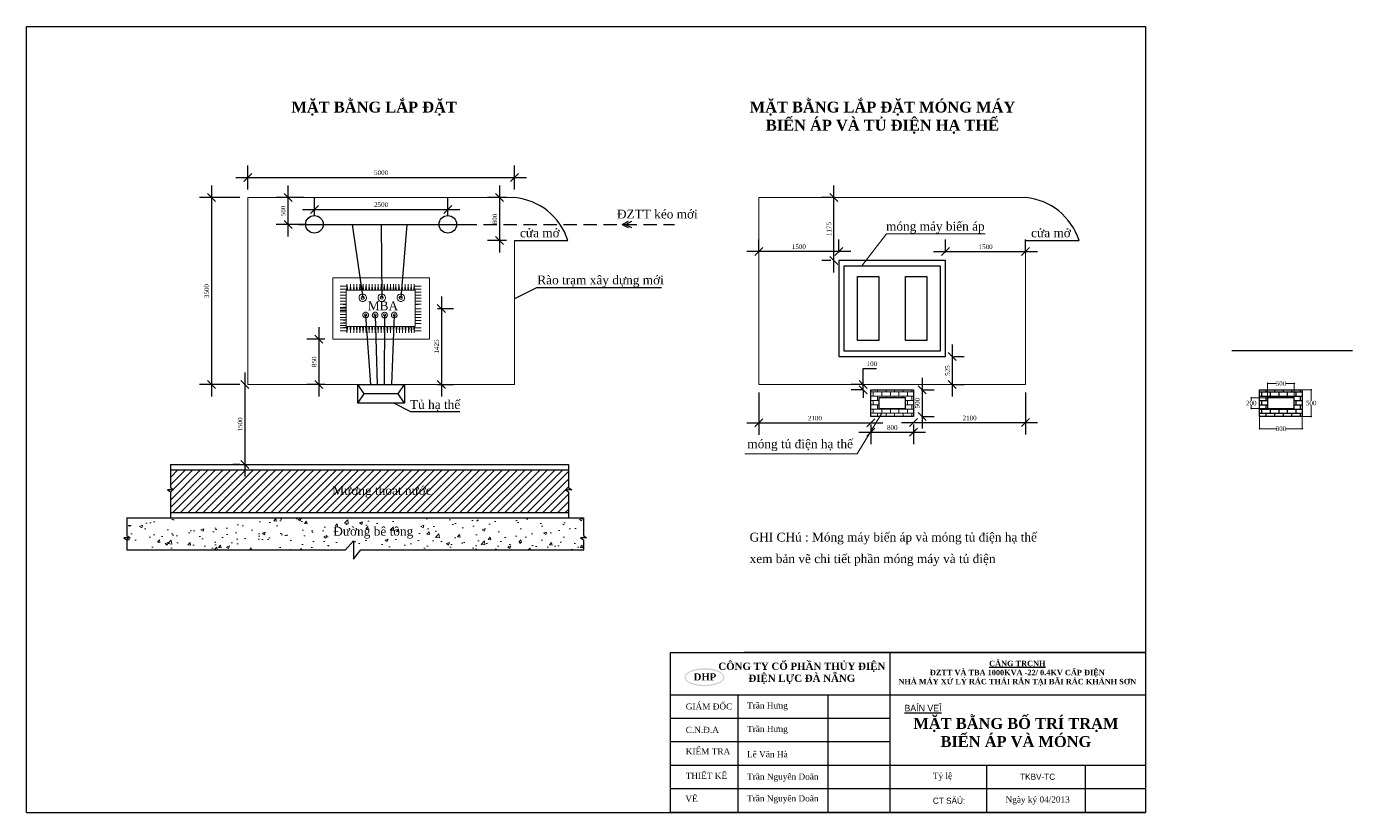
# Model space of a CAD drawing. Header units: inches. Extents: x -246336 to 136055, y -106871 to 69513.
# Drawn here: x -246336 to -221486, y 3882 to 18606 of the extents above; entities that cross this region are included whole.
import ezdxf

# ---------------------------------------------------------------- set-up
doc = ezdxf.new("R2010")
doc.units = ezdxf.units.IN
doc.header["$MEASUREMENT"] = 0
doc.linetypes.add('DASHED2', pattern=[0.375, 0.25, -0.125])
for name, color, linetype in [('03', 3, 'Continuous'), ('6 - Equipment', 1, 'Continuous'), ('KTEN', 7, 'Continuous'), ('T_VAT', 7, 'Continuous'), ('WALK WAY', 47, 'Continuous'), ('XA-TT1', 7, 'Continuous')]:
    doc.layers.add(name, color=color, linetype=linetype)
doc.layers.add('K.THUOC', color=8, linetype='Continuous', lineweight=5)
doc.styles.add('ANH', font='Vhavan.ttf', dxfattribs={"height": 2})
doc.styles.add('khung ten', font='Varr.ttf')
doc.styles.add('Kten', font='Vtimen.ttf')
doc.styles.get("Standard").update_dxf_attribs({"font": 'VNTIME_0.TTF', "height": 86})
doc.styles.add('VIET25', font='VNTIME_0.TTF', dxfattribs={"height": 2.5})
doc.linetypes.add('FENCELINE2', pattern='A,6.35,-2.54,[132,ltypeshp.shx,S=2.54,R=0,X=-2.54,Y=0],-2.54,25.4', length=36.83)
doc.dimstyles.get("Standard").update_dxf_attribs({"dimtxt": 0.18, "dimasz": 15, "dimexe": 10, "dimexo": 10, "dimgap": 0.09, "dimtad": 0, "dimtih": 1, "dimtoh": 1, "dimdec": 0, "dimzin": 0, "dimdsep": 32, "dimtxsty": 'Standard', "dimblk": 'OBLIQUE', "dimcen": 15, "dimdle": 10, "dimclrd": 3, "dimclre": 3, "dimclrt": 3, "dimadec": 0, "dimazin": 0, "dimtfac": 1, "dimtdec": 0, "dimtofl": 0, "dimtmove": 0, "dimatfit": 3, "dimldrblk": 'OPEN30', "dimfxl": 1, "dimtolj": 1, "dimtzin": 0, "dimlwd": 0, "dimlwe": 0, "dimarcsym": 0})
doc.dimstyles.new('TAM', dxfattribs={"dimscale": 75, "dimtxt": 2, "dimasz": 2, "dimexe": 3, "dimexo": 2, "dimgap": 1, "dimtad": 0, "dimtoh": 1, "dimdec": 0, "dimdsep": 46, "dimtxsty": 'Standard', "dimblk1": 'OBLIQUE', "dimblk2": 'OBLIQUE', "dimsah": 1, "dimcen": -1, "dimdle": 3, "dimclrd": 251, "dimclre": 251, "dimadec": 0, "dimazin": 0, "dimtfac": 1, "dimtdec": 0, "dimtmove": 0, "dimatfit": 3, "dimldrblk": 'OBLIQUE', "dimfxl": 1, "dimtvp": 1, "dimtolj": 1, "dimtzin": 0, "dimarcsym": 0})

# ---------------------------------------------------------------- blocks, each defined once
blk = doc.blocks.new('maybienap')
at = {"layer": '6 - Equipment', "color": 7, "lineweight": 0}
for p, q in [((1939877, 3794076), (1939884, 3794205)), ((1939884, 3794205), (1939891, 3794077)), ((1939934, 3794080), (1939941, 3794205)), ((1939941, 3794205), (1939948, 3794080)), ((1939991, 3794091), (1939998, 3794205)), ((1939998, 3794205), (1940005, 3794091)), ((1940048, 3794091), (1940055, 3794205)), ((1940055, 3794205), (1940062, 3794091)), ((1940105, 3794091), (1940112, 3794205)), ((1940112, 3794205), (1940119, 3794091)), ((1940162, 3794091), (1940169, 3794205)), ((1940169, 3794205), (1940176, 3794091)), ((1940219, 3794091), (1940226, 3794205)), ((1940226, 3794205), (1940234, 3794091)), ((1940305, 3794091), (1940312, 3794205)), ((1940312, 3794205), (1940319, 3794091)), ((1940362, 3794091), (1940369, 3794205)), ((1940369, 3794205), (1940376, 3794091)), ((1940408, 3794091), (1940415, 3794205)), ((1940415, 3794205), (1940422, 3794091)), ((1940465, 3794091), (1940472, 3794205)), ((1940472, 3794205), (1940480, 3794091)), ((1940522, 3794091), (1940530, 3794205)), ((1940530, 3794205), (1940537, 3794091)), ((1940579, 3794091), (1940587, 3794205)), ((1940587, 3794205), (1940594, 3794091)), ((1940658, 3794078), (1940665, 3794205)), ((1940665, 3794205), (1940672, 3794077)), ((1940714, 3794074), (1940722, 3794205)), ((1940722, 3794205), (1940729, 3794073)), ((1939848, 3794074), (1939962, 3794081)), ((1939962, 3794067), (1939848, 3794074)), ((1939962, 3794024), (1939848, 3794017)), ((1939848, 3794017), (1939962, 3794010)), ((1939962, 3793967), (1939848, 3793960)), ((1939848, 3793960), (1939962, 3793953)), ((1939962, 3793910), (1939848, 3793903)), ((1939848, 3793903), (1939962, 3793896)), ((1939962, 3794091), (1940643, 3794091)), ((1939962, 3792799), (1939962, 3794091)), ((1939962, 3794091), (1940643, 3794091)), ((1939962, 3794091), (1939962, 3792799)), ((1940643, 3792799), (1940643, 3794091)), ((1940643, 3794091), (1940643, 3792799)), ((1940757, 3794072), (1940643, 3794079)), ((1940643, 3794065), (1940757, 3794072)), ((1940643, 3794029), (1940757, 3794021)), ((1940757, 3794021), (1940643, 3794014)), ((1940643, 3793978), (1940757, 3793971)), ((1940757, 3793971), (1940643, 3793964)), ((1940643, 3793921), (1940757, 3793914)), ((1940757, 3793914), (1940643, 3793907)), ((1939962, 3793853), (1939848, 3793846)), ((1939848, 3793846), (1939962, 3793839)), ((1939962, 3793796), (1939848, 3793789)), ((1939848, 3793789), (1939962, 3793782)), ((1939962, 3793739), (1939848, 3793732)), ((1939848, 3793732), (1939962, 3793725)), ((1939962, 3793693), (1939848, 3793686)), ((1939848, 3793686), (1939962, 3793678)), ((1940643, 3793864), (1940757, 3793857)), ((1940757, 3793857), (1940643, 3793850)), ((1940643, 3793807), (1940757, 3793800)), ((1940757, 3793800), (1940643, 3793793)), ((1940643, 3793750), (1940757, 3793743)), ((1940757, 3793743), (1940643, 3793735)), ((1940643, 3793693), (1940757, 3793686)), ((1940757, 3793686), (1940643, 3793678)), ((1939962, 3793636), (1939848, 3793628)), ((1939848, 3793628), (1939962, 3793621)), ((1939962, 3793578), (1939848, 3793571)), ((1939848, 3793571), (1939962, 3793564)), ((1939962, 3793521), (1939848, 3793514)), ((1939848, 3793514), (1939962, 3793507)), ((1939962, 3793464), (1939848, 3793457)), ((1939848, 3793457), (1939962, 3793450)), ((1939962, 3793407), (1939848, 3793400)), ((1939848, 3793400), (1939962, 3793393)), ((1940643, 3793636), (1940757, 3793628)), ((1940757, 3793628), (1940643, 3793621)), ((1940643, 3793578), (1940757, 3793571)), ((1940757, 3793571), (1940643, 3793564)), ((1940643, 3793521), (1940757, 3793514)), ((1940757, 3793514), (1940643, 3793507)), ((1940643, 3793464), (1940757, 3793457)), ((1940757, 3793457), (1940643, 3793450)), ((1940643, 3793407), (1940757, 3793400)), ((1940757, 3793400), (1940643, 3793393)), ((1939962, 3793350), (1939848, 3793343)), ((1939848, 3793343), (1939962, 3793336)), ((1939962, 3793293), (1939848, 3793286)), ((1939848, 3793286), (1939962, 3793279)), ((1939962, 3793236), (1939848, 3793229)), ((1939848, 3793229), (1939962, 3793222)), ((1939962, 3793179), (1939848, 3793172)), ((1939848, 3793172), (1939962, 3793164)), ((1940643, 3793350), (1940757, 3793343)), ((1940757, 3793343), (1940643, 3793336)), ((1940643, 3793293), (1940757, 3793286)), ((1940757, 3793286), (1940643, 3793279)), ((1940643, 3793236), (1940757, 3793229)), ((1940757, 3793229), (1940643, 3793222)), ((1940643, 3793179), (1940757, 3793172)), ((1940757, 3793172), (1940643, 3793164)), ((1939962, 3793122), (1939848, 3793115)), ((1939848, 3793115), (1939962, 3793107)), ((1939962, 3793065), (1939848, 3793057)), ((1939848, 3793057), (1939962, 3793050)), ((1939962, 3793007), (1939848, 3793000)), ((1939848, 3793000), (1939962, 3792993)), ((1939962, 3792950), (1939848, 3792943)), ((1939848, 3792943), (1939962, 3792936)), ((1940643, 3793122), (1940757, 3793115)), ((1940757, 3793115), (1940643, 3793107)), ((1940643, 3793065), (1940757, 3793057)), ((1940757, 3793057), (1940643, 3793050)), ((1940643, 3793007), (1940757, 3793000)), ((1940757, 3793000), (1940643, 3792993)), ((1940643, 3792950), (1940757, 3792943)), ((1940757, 3792943), (1940643, 3792936)), ((1939962, 3792885), (1939848, 3792878)), ((1939848, 3792878), (1939962, 3792871)), ((1939962, 3792828), (1939848, 3792814)), ((1939848, 3792814), (1939962, 3792814)), ((1939877, 3792814), (1939884, 3792685)), ((1939884, 3792685), (1939891, 3792814)), ((1939934, 3792814), (1939941, 3792685)), ((1939941, 3792685), (1939948, 3792814)), ((1939962, 3792799), (1940643, 3792799)), ((1939991, 3792799), (1939998, 3792685)), ((1939998, 3792685), (1940005, 3792799)), ((1940048, 3792799), (1940055, 3792685)), ((1940055, 3792685), (1940062, 3792799)), ((1940105, 3792799), (1940112, 3792685)), ((1940112, 3792685), (1940119, 3792799)), ((1940162, 3792799), (1940169, 3792685)), ((1940169, 3792685), (1940176, 3792799)), ((1940219, 3792799), (1940226, 3792685)), ((1940226, 3792685), (1940234, 3792799)), ((1940276, 3792799), (1940284, 3792685)), ((1940284, 3792685), (1940291, 3792799)), ((1940305, 3792799), (1940312, 3792685)), ((1940312, 3792685), (1940319, 3792799)), ((1940334, 3792799), (1940341, 3792685)), ((1940341, 3792685), (1940348, 3792799)), ((1940362, 3792799), (1940369, 3792685)), ((1940369, 3792685), (1940376, 3792799)), ((1940408, 3792799), (1940415, 3792685)), ((1940415, 3792685), (1940422, 3792799)), ((1940465, 3792799), (1940472, 3792685)), ((1940472, 3792685), (1940480, 3792799)), ((1940511, 3792799), (1940519, 3792685)), ((1940519, 3792685), (1940526, 3792799)), ((1940568, 3792799), (1940576, 3792685)), ((1940576, 3792685), (1940583, 3792799)), ((1940615, 3792799), (1940622, 3792685)), ((1940622, 3792685), (1940629, 3792799)), ((1940643, 3792885), (1940757, 3792878)), ((1940757, 3792878), (1940643, 3792871)), ((1940643, 3792828), (1940757, 3792814)), ((1940757, 3792814), (1940643, 3792814)), ((1940657, 3792814), (1940665, 3792685)), ((1940665, 3792685), (1940672, 3792814)), ((1940715, 3792814), (1940722, 3792685)), ((1940722, 3792685), (1940729, 3792814))]:
    blk.add_line(p, q, dxfattribs=at)
at = {"layer": '6 - Equipment', "color": 7, "lineweight": 0, "extrusion": (0, 0, -1)}
for centre, major_axis, start_param, end_param in [((1940103, 3793823), (71.3, -3.8), -0.664895, 5.61829), ((1940103, 3793823), (20.2, -20.2), 3.315395, 9.59858), ((1940428, 3793699), (37.9, 37.9), 0.173802, 6.456987), ((1940428, 3793699), (15.1, 15.1), 0.173802, 6.456987)]:
    blk.add_ellipse(centre, major_axis=major_axis, ratio=1, start_param=start_param, end_param=end_param, dxfattribs=at)
at = {"layer": '6 - Equipment', "color": 7, "lineweight": 0}
for centre, major_axis, start_param, end_param in [((1940103, 3793466), (68.1, 21.2), -0.913567, 5.369618), ((1940103, 3793466), (28.4, 2.9), 3.997456404391317, 10.2806417115709), ((1940428, 3793342), (9.3, -52.7), 0.785397, 7.068582), ((1940428, 3793520), (37.9, -37.9), 4.886191230471481, 11.16937653765107), ((1940428, 3793520), (15.1, -15.1), 0.1738022500938161, 6.456987557273402), ((1940103, 3793110), (12.3, -70.3), 0.785391, 7.068576), ((1940103, 3793110), (7.3, -27.6), -0.871355, 5.41183), ((1940428, 3793164), (52.7, 9.3), -0.785397, 5.497788), ((1940428, 3793342), (15.1, 15.1), -1.396994, 4.886191), ((1940428, 3793164), (21, 4), 3.911937207371823, 10.19512251455141)]:
    blk.add_ellipse(centre, major_axis=major_axis, ratio=1, start_param=start_param, end_param=end_param, dxfattribs=at)
at = {"layer": 'K.THUOC', "color": 4, "lineweight": 5, "ltscale": 20}
for p, q in [((1939728, 3794359), (1940878, 3794359)), ((1939728, 3794359), (1939728, 3792549)), ((1940878, 3794359), (1940878, 3792549)), ((1940878, 3792549), (1939728, 3792549))]:
    blk.add_line(p, q, dxfattribs=at)
blk = doc.blocks.new('_OBLIQUE')
at = {"color": 0, "linetype": 'ByBlock'}
blk.add_line((-0.5, -0.5), (0.5, 0.5), dxfattribs=at)
blk = doc.blocks.new('*D58')
at = {"color": 251, "lineweight": -2}
for p, q in [((-242191, 15550), (-242191, 16005)), ((-237191, 15550), (-237191, 16005)), ((-242416, 15780), (-236966, 15780))]:
    blk.add_line(p, q, dxfattribs=at)
at = {"layer": 'Defpoints', "color": 0}
for p in [(-237191, 15780), (-242191, 15400), (-237191, 15400)]:
    blk.add_point(p, dxfattribs=at)
at = {"color": 251, "lineweight": -2, "xscale": 150, "yscale": 150, "zscale": 150, "rotation": 180}
blk.add_blockref('_OBLIQUE', (-242191, 15780), dxfattribs=at)
at = {"color": 251, "lineweight": -2, "xscale": 150, "yscale": 150, "zscale": 150}
blk.add_blockref('_OBLIQUE', (-237191, 15780), dxfattribs=at)
at = {"color": 0, "insert": (-239691, 15869), "char_height": 86, "attachment_point": 5}
blk.add_mtext('\\A1;5000', dxfattribs=at)
blk = doc.blocks.new('*D59')
at = {"color": 251, "lineweight": -2}
for p, q in [((-242872, 15625), (-242872, 11675)), ((-242341, 15400), (-243097, 15400)), ((-242341, 11900), (-243097, 11900))]:
    blk.add_line(p, q, dxfattribs=at)
at = {"layer": 'Defpoints', "color": 0}
for p in [(-242191, 15400), (-242872, 11900), (-242191, 11900)]:
    blk.add_point(p, dxfattribs=at)
at = {"color": 251, "lineweight": -2, "xscale": 150, "yscale": 150, "zscale": 150}
for p, rotation in [((-242872, 15400), 90), ((-242872, 11900), 270)]:
    blk.add_blockref('_OBLIQUE', p, dxfattribs=dict(at, rotation=rotation))
at = {"color": 0, "insert": (-242961, 13650), "char_height": 86, "attachment_point": 5, "rotation": 90}
blk.add_mtext('\\A1;3500', dxfattribs=at)
blk = doc.blocks.new('*D60')
at = {"color": 251, "lineweight": -2}
for p, q in [((-241435, 14675), (-241435, 15625)), ((-241131, 15400), (-241660, 15400)), ((-241091, 14900), (-241660, 14900))]:
    blk.add_line(p, q, dxfattribs=at)
at = {"layer": 'Defpoints', "color": 0}
for p in [(-241435, 15400), (-240981, 15400), (-240941, 14900)]:
    blk.add_point(p, dxfattribs=at)
at = {"color": 251, "lineweight": -2, "xscale": 150, "yscale": 150, "zscale": 150}
for p, rotation in [((-241435, 15400), 90), ((-241435, 14900), 270)]:
    blk.add_blockref('_OBLIQUE', p, dxfattribs=dict(at, rotation=rotation))
at = {"color": 0, "insert": (-241525, 15150), "char_height": 86, "attachment_point": 5, "rotation": 90}
blk.add_mtext('\\A1;500', dxfattribs=at)
blk = doc.blocks.new('*D61')
at = {"color": 251, "lineweight": -2}
for p, q in [((-240855, 12975), (-240855, 11675)), ((-240746, 12750), (-241080, 12750)), ((-240746, 11900), (-241080, 11900))]:
    blk.add_line(p, q, dxfattribs=at)
at = {"layer": 'Defpoints', "color": 0}
for p in [(-240596, 12750), (-240855, 11900), (-240596, 11900)]:
    blk.add_point(p, dxfattribs=at)
at = {"color": 251, "lineweight": -2, "xscale": 150, "yscale": 150, "zscale": 150}
for p, rotation in [((-240855, 12750), 90), ((-240855, 11900), 270)]:
    blk.add_blockref('_OBLIQUE', p, dxfattribs=dict(at, rotation=rotation))
at = {"color": 0, "insert": (-240945, 12325), "char_height": 86, "attachment_point": 5, "rotation": 90}
blk.add_mtext('\\A1;850', dxfattribs=at)
blk = doc.blocks.new('*D62')
at = {"color": 251, "lineweight": -2}
for p, q in [((-238562, 13550), (-238562, 11675)), ((-238636, 13325), (-238337, 13325)), ((-238636, 11900), (-238337, 11900))]:
    blk.add_line(p, q, dxfattribs=at)
at = {"layer": 'Defpoints', "color": 0}
for p in [(-238786, 13325), (-238786, 11900), (-238562, 11900)]:
    blk.add_point(p, dxfattribs=at)
at = {"color": 251, "lineweight": -2, "xscale": 150, "yscale": 150, "zscale": 150}
for p, rotation in [((-238562, 13325), 90), ((-238562, 11900), 270)]:
    blk.add_blockref('_OBLIQUE', p, dxfattribs=dict(at, rotation=rotation))
at = {"color": 0, "insert": (-238651, 12612), "char_height": 86, "attachment_point": 5, "rotation": 90}
blk.add_mtext('\\A1;1425', dxfattribs=at)
blk = doc.blocks.new('*D63')
at = {"color": 251, "lineweight": -2}
for p, q in [((-242242, 12125), (-242242, 10175)), ((-242341, 11900), (-242467, 11900)), ((-242341, 10400), (-242467, 10400))]:
    blk.add_line(p, q, dxfattribs=at)
at = {"layer": 'Defpoints', "color": 0}
for p in [(-242191, 11900), (-242242, 10400), (-242191, 10400)]:
    blk.add_point(p, dxfattribs=at)
at = {"color": 251, "lineweight": -2, "xscale": 150, "yscale": 150, "zscale": 150}
for p, rotation in [((-242242, 11900), 90), ((-242242, 10400), 270)]:
    blk.add_blockref('_OBLIQUE', p, dxfattribs=dict(at, rotation=rotation))
at = {"color": 0, "insert": (-242332, 11150), "char_height": 86, "attachment_point": 5, "rotation": 90}
blk.add_mtext('\\A1;1500', dxfattribs=at)
blk = doc.blocks.new('*D64')
at = {"color": 251, "lineweight": -2}
for p, q in [((-241166, 15180), (-238216, 15180)), ((-240941, 15050), (-240941, 15405)), ((-238441, 15050), (-238441, 15405))]:
    blk.add_line(p, q, dxfattribs=at)
at = {"layer": 'Defpoints', "color": 0}
for p in [(-238441, 15180), (-240941, 14900), (-238441, 14900)]:
    blk.add_point(p, dxfattribs=at)
at = {"color": 251, "lineweight": -2, "xscale": 150, "yscale": 150, "zscale": 150, "rotation": 180}
blk.add_blockref('_OBLIQUE', (-240941, 15180), dxfattribs=at)
at = {"color": 251, "lineweight": -2, "xscale": 150, "yscale": 150, "zscale": 150}
blk.add_blockref('_OBLIQUE', (-238441, 15180), dxfattribs=at)
at = {"color": 0, "insert": (-239691, 15269), "char_height": 86, "attachment_point": 5}
blk.add_mtext('\\A1;2500', dxfattribs=at)
blk = doc.blocks.new('*D65')
at = {"color": 251, "lineweight": -2}
for p, q in [((-237472, 15625), (-237472, 14375)), ((-237341, 15400), (-237697, 15400)), ((-237341, 14600), (-237697, 14600))]:
    blk.add_line(p, q, dxfattribs=at)
at = {"layer": 'Defpoints', "color": 0}
for p in [(-237191, 15400), (-237472, 14600), (-237191, 14600)]:
    blk.add_point(p, dxfattribs=at)
at = {"color": 251, "lineweight": -2, "xscale": 150, "yscale": 150, "zscale": 150}
for p, rotation in [((-237472, 15400), 90), ((-237472, 14600), 270)]:
    blk.add_blockref('_OBLIQUE', p, dxfattribs=dict(at, rotation=rotation))
at = {"color": 0, "insert": (-237560, 15000), "char_height": 86, "attachment_point": 5, "rotation": 90}
blk.add_mtext('\\A1;800', dxfattribs=at)
blk = doc.blocks.new('TDE')
h = blk.add_hatch(color=5)
edge = h.paths.add_edge_path()
edge.add_ellipse((2364, -115), major_axis=(-277, 0), ratio=0.448156, start_angle=0, end_angle=360)
edge = h.paths.add_edge_path(flags=16)
edge.add_ellipse((2364, -115), major_axis=(262, 0), ratio=0.409156, start_angle=0, end_angle=360)
h.paths.add_polyline_path([(2191, -37), (2540, -37), (2540, -184), (2191, -184)], flags=8)
at = {"insert": (2215, -61), "char_height": 98, "width": 363.53, "attachment_point": 1, "style": 'ANH'}
blk.add_mtext('{\\fTimes New Roman|b1|i0|c0|p18;\\C1;DHP}', dxfattribs=at)
blk = doc.blocks.new('*D111')
at = {"color": 251, "lineweight": -2}
for p, q in [((-228987, 12650), (-228987, 11675)), ((-228961, 12425), (-228762, 12425)), ((-228961, 11900), (-228762, 11900))]:
    blk.add_line(p, q, dxfattribs=at)
at = {"layer": 'Defpoints', "color": 0}
for p in [(-229111, 12425), (-229111, 11900), (-228987, 11900)]:
    blk.add_point(p, dxfattribs=at)
at = {"color": 251, "lineweight": -2, "xscale": 150, "yscale": 150, "zscale": 150}
for p, rotation in [((-228987, 12425), 90), ((-228987, 11900), 270)]:
    blk.add_blockref('_OBLIQUE', p, dxfattribs=dict(at, rotation=rotation))
at = {"color": 0, "insert": (-229076, 12162), "char_height": 86, "attachment_point": 5, "rotation": 90}
blk.add_mtext('\\A1;525', dxfattribs=at)
blk = doc.blocks.new('*D112')
at = {"color": 251, "lineweight": -2}
for p, q in [((-229111, 14375), (-229111, 14614)), ((-227611, 14375), (-227611, 14614)), ((-229336, 14389), (-227386, 14389))]:
    blk.add_line(p, q, dxfattribs=at)
at = {"layer": 'Defpoints', "color": 0}
for p in [(-229111, 14225), (-227611, 14389), (-227611, 14225)]:
    blk.add_point(p, dxfattribs=at)
at = {"color": 251, "lineweight": -2, "xscale": 150, "yscale": 150, "zscale": 150, "rotation": 180}
blk.add_blockref('_OBLIQUE', (-229111, 14389), dxfattribs=at)
at = {"color": 251, "lineweight": -2, "xscale": 150, "yscale": 150, "zscale": 150}
blk.add_blockref('_OBLIQUE', (-227611, 14389), dxfattribs=at)
at = {"color": 0, "insert": (-228361, 14479), "char_height": 86, "attachment_point": 5}
blk.add_mtext('\\A1;1500', dxfattribs=at)
blk = doc.blocks.new('*D113')
at = {"color": 251, "lineweight": -2}
for p, q in [((-231209, 14000), (-231209, 15625)), ((-231261, 15400), (-231434, 15400)), ((-231261, 14225), (-231434, 14225))]:
    blk.add_line(p, q, dxfattribs=at)
at = {"layer": 'Defpoints', "color": 0}
for p in [(-231209, 15400), (-231111, 15400), (-231111, 14225)]:
    blk.add_point(p, dxfattribs=at)
at = {"color": 251, "lineweight": -2, "xscale": 150, "yscale": 150, "zscale": 150}
for p, rotation in [((-231209, 15400), 90), ((-231209, 14225), 270)]:
    blk.add_blockref('_OBLIQUE', p, dxfattribs=dict(at, rotation=rotation))
at = {"color": 0, "insert": (-231298, 14812), "char_height": 86, "attachment_point": 5, "rotation": 90}
blk.add_mtext('\\A1;1175', dxfattribs=at)
blk = doc.blocks.new('*D114')
at = {"color": 251, "lineweight": -2}
for p, q in [((-230654, 11900), (-230654, 12200)), ((-230654, 12200), (-230406, 12200)), ((-230661, 11900), (-230879, 11900)), ((-230661, 11800), (-230879, 11800)), ((-230654, 11800), (-230654, 11900)), ((-230654, 11800), (-230654, 11650))]:
    blk.add_line(p, q, dxfattribs=at)
at = {"layer": 'Defpoints', "color": 0}
for p in [(-230654, 11900), (-230511, 11900), (-230511, 11800)]:
    blk.add_point(p, dxfattribs=at)
at = {"color": 251, "lineweight": -2, "xscale": 150, "yscale": 150, "zscale": 150}
for p, rotation in [((-230654, 11900), 270), ((-230654, 11800), 90)]:
    blk.add_blockref('_OBLIQUE', p, dxfattribs=dict(at, rotation=rotation))
at = {"color": 0, "insert": (-230492, 12288), "char_height": 86, "attachment_point": 5}
blk.add_mtext('\\A1;100', dxfattribs=at)
blk = doc.blocks.new('*D115')
at = {"color": 251, "lineweight": -2}
for p, q in [((-230736, 11004), (-229486, 11004)), ((-230511, 11150), (-230511, 10779)), ((-229711, 11150), (-229711, 10779))]:
    blk.add_line(p, q, dxfattribs=at)
at = {"layer": 'Defpoints', "color": 0}
for p in [(-230511, 11300), (-229711, 11300), (-229711, 11004)]:
    blk.add_point(p, dxfattribs=at)
at = {"color": 251, "lineweight": -2, "xscale": 150, "yscale": 150, "zscale": 150, "rotation": 180}
blk.add_blockref('_OBLIQUE', (-230511, 11004), dxfattribs=at)
at = {"color": 251, "lineweight": -2, "xscale": 150, "yscale": 150, "zscale": 150}
blk.add_blockref('_OBLIQUE', (-229711, 11004), dxfattribs=at)
at = {"color": 0, "insert": (-230111, 11092), "char_height": 86, "attachment_point": 5}
blk.add_mtext('\\A1;800', dxfattribs=at)
blk = doc.blocks.new('*D116')
at = {"color": 251, "lineweight": -2}
for p, q in [((-229552, 12025), (-229552, 11075)), ((-229561, 11800), (-229327, 11800)), ((-229561, 11300), (-229327, 11300))]:
    blk.add_line(p, q, dxfattribs=at)
at = {"layer": 'Defpoints', "color": 0}
for p in [(-229711, 11800), (-229711, 11300), (-229552, 11300)]:
    blk.add_point(p, dxfattribs=at)
at = {"color": 251, "lineweight": -2, "xscale": 150, "yscale": 150, "zscale": 150}
for p, rotation in [((-229552, 11800), 90), ((-229552, 11300), 270)]:
    blk.add_blockref('_OBLIQUE', p, dxfattribs=dict(at, rotation=rotation))
at = {"color": 0, "insert": (-229641, 11550), "char_height": 86, "attachment_point": 5, "rotation": 90}
blk.add_mtext('\\A1;500', dxfattribs=at)
blk = doc.blocks.new('*D118')
at = {"color": 251, "lineweight": -2}
for p, q in [((-232611, 11750), (-232611, 10955)), ((-232836, 11180), (-230286, 11180)), ((-230511, 11131), (-230511, 10955))]:
    blk.add_line(p, q, dxfattribs=at)
at = {"layer": 'Defpoints', "color": 0}
for p in [(-232611, 11900), (-230511, 11281), (-230511, 11180)]:
    blk.add_point(p, dxfattribs=at)
at = {"color": 251, "lineweight": -2, "xscale": 150, "yscale": 150, "zscale": 150, "rotation": 180}
blk.add_blockref('_OBLIQUE', (-232611, 11180), dxfattribs=at)
at = {"color": 251, "lineweight": -2, "xscale": 150, "yscale": 150, "zscale": 150}
blk.add_blockref('_OBLIQUE', (-230511, 11180), dxfattribs=at)
at = {"color": 0, "insert": (-231561, 11268), "char_height": 86, "attachment_point": 5}
blk.add_mtext('\\A1;2100', dxfattribs=at)
blk = doc.blocks.new('*D119')
at = {"color": 251, "lineweight": -2}
for p, q in [((-227611, 11750), (-227611, 10960)), ((-229936, 11185), (-227386, 11185)), ((-229711, 11150), (-229711, 10960))]:
    blk.add_line(p, q, dxfattribs=at)
at = {"layer": 'Defpoints', "color": 0}
for p in [(-227611, 11900), (-229711, 11300), (-227611, 11185)]:
    blk.add_point(p, dxfattribs=at)
at = {"color": 251, "lineweight": -2, "xscale": 150, "yscale": 150, "zscale": 150, "rotation": 180}
blk.add_blockref('_OBLIQUE', (-229711, 11185), dxfattribs=at)
at = {"color": 251, "lineweight": -2, "xscale": 150, "yscale": 150, "zscale": 150}
blk.add_blockref('_OBLIQUE', (-227611, 11185), dxfattribs=at)
at = {"color": 0, "insert": (-228661, 11272), "char_height": 86, "attachment_point": 5}
blk.add_mtext('\\A1;2100', dxfattribs=at)
blk = doc.blocks.new('*D120')
at = {"color": 251, "lineweight": -2}
for p, q in [((-232611, 14375), (-232611, 14618)), ((-231111, 14375), (-231111, 14618)), ((-230886, 14393), (-232836, 14393))]:
    blk.add_line(p, q, dxfattribs=at)
at = {"layer": 'Defpoints', "color": 0}
for p in [(-232611, 14393), (-232611, 14225), (-231111, 14225)]:
    blk.add_point(p, dxfattribs=at)
at = {"color": 251, "lineweight": -2, "xscale": 150, "yscale": 150, "zscale": 150, "rotation": 180}
blk.add_blockref('_OBLIQUE', (-232611, 14393), dxfattribs=at)
at = {"color": 251, "lineweight": -2, "xscale": 150, "yscale": 150, "zscale": 150}
blk.add_blockref('_OBLIQUE', (-231111, 14393), dxfattribs=at)
at = {"color": 0, "insert": (-231861, 14482), "char_height": 86, "attachment_point": 5}
blk.add_mtext('\\A1;1500', dxfattribs=at)
blk = doc.blocks.new('*D121')
at = {"color": 3, "lineweight": 0}
for p, q in [((-223226, 11290), (-223226, 11061)), ((-222426, 11290), (-222426, 11061)), ((-223236, 11071), (-222917, 11071)), ((-222416, 11071), (-222735, 11071))]:
    blk.add_line(p, q, dxfattribs=at)
at = {"layer": 'Defpoints', "color": 0}
for p in [(-223226, 11300), (-222426, 11300), (-222426, 11071)]:
    blk.add_point(p, dxfattribs=at)
at = {"color": 3, "lineweight": 0, "xscale": 15, "yscale": 15, "zscale": 15, "rotation": 180}
blk.add_blockref('_OBLIQUE', (-223226, 11071), dxfattribs=at)
at = {"color": 3, "lineweight": 0, "xscale": 15, "yscale": 15, "zscale": 15}
blk.add_blockref('_OBLIQUE', (-222426, 11071), dxfattribs=at)
at = {"color": 3, "insert": (-222826, 11071), "char_height": 86, "attachment_point": 5}
blk.add_mtext('\\A1;800', dxfattribs=at)
blk = doc.blocks.new('_Open30')
at = {"color": 0, "linetype": 'ByBlock', "lineweight": -2}
for p, q in [((-1, 0.3), (0, 0)), ((0, 0), (-1, -0.3)), ((0, 0), (-1, 0))]:
    blk.add_line(p, q, dxfattribs=at)
blk = doc.blocks.new('*D122')
at = {"color": 3, "lineweight": 0}
for p, q in [((-222416, 11800), (-222249, 11800)), ((-222259, 11810), (-222259, 11595)), ((-222259, 11290), (-222259, 11505)), ((-222416, 11300), (-222249, 11300))]:
    blk.add_line(p, q, dxfattribs=at)
at = {"layer": 'Defpoints', "color": 0}
for p in [(-222426, 11800), (-222426, 11300), (-222259, 11300)]:
    blk.add_point(p, dxfattribs=at)
at = {"color": 3, "lineweight": 0, "xscale": 15, "yscale": 15, "zscale": 15}
for p, rotation in [((-222259, 11800), 90), ((-222259, 11300), 270)]:
    blk.add_blockref('_OBLIQUE', p, dxfattribs=dict(at, rotation=rotation))
at = {"color": 3, "insert": (-222259, 11550), "char_height": 86, "attachment_point": 5}
blk.add_mtext('\\A1;500', dxfattribs=at)
blk = doc.blocks.new('*D123')
at = {"color": 3, "lineweight": 0}
for p, q in [((-223086, 11918), (-222918, 11918)), ((-223076, 11660), (-223076, 11928)), ((-222566, 11918), (-222734, 11918)), ((-222576, 11660), (-222576, 11928))]:
    blk.add_line(p, q, dxfattribs=at)
at = {"layer": 'Defpoints', "color": 0}
for p in [(-222576, 11918), (-223076, 11650), (-222576, 11650)]:
    blk.add_point(p, dxfattribs=at)
at = {"color": 3, "lineweight": 0, "xscale": 15, "yscale": 15, "zscale": 15, "rotation": 180}
blk.add_blockref('_OBLIQUE', (-223076, 11918), dxfattribs=at)
at = {"color": 3, "lineweight": 0, "xscale": 15, "yscale": 15, "zscale": 15}
blk.add_blockref('_OBLIQUE', (-222576, 11918), dxfattribs=at)
at = {"color": 3, "insert": (-222826, 11918), "char_height": 86, "attachment_point": 5}
blk.add_mtext('\\A1;500', dxfattribs=at)
blk = doc.blocks.new('*D124')
at = {"color": 3, "lineweight": 0}
for p, q in [((-223086, 11650), (-223393, 11650)), ((-223086, 11450), (-223393, 11450)), ((-223383, 11660), (-223383, 11594)), ((-223383, 11440), (-223383, 11506))]:
    blk.add_line(p, q, dxfattribs=at)
at = {"layer": 'Defpoints', "color": 0}
for p in [(-223383, 11450), (-223076, 11650), (-223076, 11450)]:
    blk.add_point(p, dxfattribs=at)
at = {"color": 3, "lineweight": 0, "xscale": 15, "yscale": 15, "zscale": 15}
for p, rotation in [((-223383, 11650), 90), ((-223383, 11450), 270)]:
    blk.add_blockref('_OBLIQUE', p, dxfattribs=dict(at, rotation=rotation))
at = {"color": 3, "insert": (-223383, 11550), "char_height": 86, "attachment_point": 5}
blk.add_mtext('\\A1;200', dxfattribs=at)

msp = doc.modelspace()

# ---------------------------------------------------------------- hatches: boundary and pattern name
at = {"lineweight": 5}
h = msp.add_hatch(dxfattribs=at)
h.set_pattern_fill('AR-B816', color=8, scale=10, style=0)
h.set_pattern_definition([(0, (21212.87, 0), (0, 80), []), (90, (21212.87, 0), (-80, 80), [80, -80])])
h.paths.add_polyline_path([(-229711.27, 11799.954), (-230511.27, 11799.954), (-230511.27, 11299.954), (-229711.27, 11299.954)])
h.paths.add_polyline_path([(-229861.27, 11449.954), (-230361.27, 11449.954), (-230361.27, 11649.954), (-229861.27, 11649.954)], flags=16)
h = msp.add_hatch()
h.set_pattern_fill('AR-B816', color=256, scale=10, style=0)
h.set_pattern_definition([(0, (28498.24, 0), (0, 80), []), (90, (28498.24, 0), (-80, 80), [80, -80])])
h.paths.add_polyline_path([(-222425.901, 11799.954), (-223225.901, 11799.954), (-223225.901, 11299.954), (-222425.901, 11299.954)])
h.paths.add_polyline_path([(-222575.901, 11449.954), (-223075.901, 11449.954), (-223075.901, 11649.954), (-222575.901, 11649.954)], flags=16)
at = {"lineweight": 0}
h = msp.add_hatch(dxfattribs=at)
h.set_pattern_fill('ANSI31', color=8, scale=800, style=0)
h.set_pattern_definition([(45, (-5882.15, 4106.59), (-70.71068, 70.71068), [])])
h.paths.add_polyline_path([(-236177.389, 10299.954), (-243640.102, 10299.954), (-243640.102, 9969.081), (-243578.959, 9923.795), (-243694.578, 9923.795), (-243640.272, 9890.545), (-243640.272, 9499.954), (-236177.559, 9499.954), (-236177.559, 9890.545), (-236231.865, 9923.795), (-236116.246, 9923.795), (-236177.389, 9969.081)])
h.paths.add_polyline_path([(-240660.164, 9724.104), (-238759.982, 9724.104), (-238759.982, 10053.329), (-240660.164, 10053.329)], flags=24)
h = msp.add_hatch(dxfattribs=at)
h.set_pattern_fill('AR-CONC', color=8, scale=80, style=0)
h.set_pattern_definition([(50, (-5882.15, 4106.6), (573.8081, -50.2017), [60, -660]), (355, (-5882.15, 4106.6), (-111.001, 601.7537), [48, -528]), (100.4514, (-5834.33, 4102.4), (462.8075, 551.5516), [50.9922, -560.9137]), (46.1842, (-5882.15, 4266.6), (853.7928, -132.4152), [90, -990]), (96.6356, (-5811, 4255.56), (747.7302, 779.2943), [76.4882, -841.3704]), (351.1842, (-5882.15, 4266.6), (747.7296, 779.295), [72, -792]), (21, (-5802.15, 4226.6), (477.5256, -322.0951), [60, -660]), (326, (-5802.15, 4226.6), (194.6523, 580.12), [48, -528]), (71.4514, (-5762.35, 4199.75), (672.1781, 258.0244), [50.9922, -560.9137]), (37.5, (-5882.15, 4106.6), (9.72788, 266.31508), [0, -521.6, 0, -536, 0, -530]), (7.5, (-5882.15, 4106.6), (210.45563, 315.52937), [0, -305.6, 0, -509.6, 0, -202]), (327.5, (-6060.55, 4106.6), (427.05795, -18.0439), [0, -200, 0, -624, 0, -828]), (317.5, (-6140.55, 4106.6), (466.54894, 80.084), [0, -260, 0, -414.4, 0, -588])])
h.paths.add_polyline_path([(-235900.614, 8990.545), (-235954.92, 9023.795), (-235900.614, 9023.795), (-235900.614, 9399.954), (-244455.155, 9399.954), (-244455.155, 9069.081), (-244394.012, 9023.795), (-244455.155, 9023.795), (-244455.155, 8799.954), (-240363.819, 8799.954), (-240210.267, 8971.419), (-240210.267, 8799.954), (-235900.614, 8799.954)])
h.paths.add_polyline_path([(-240642.632, 8959.581), (-239135.755, 8959.581), (-239135.755, 9289.164), (-240642.632, 9289.164)], flags=24)

# ---------------------------------------------------------------- linework, layer by layer
at = {"color": 1}
for p, q in [((-246336.184, 3881.728), (-246336.184, 18605.806)), ((-246336.184, 18605.806), (-225368.072, 18605.806)), ((-225368.072, 18605.806), (-225368.072, 3881.728)), ((-240940.696, 14899.954), (-238440.696, 14899.954)), ((-234266.538, 3881.728), (-234266.538, 6879.309)), ((-232875.07, 6879.309), (-225368.072, 6879.309)), ((-225368.072, 6879.309), (-225368.072, 3881.728)), ((-246336.184, 3881.728), (-225368.072, 3881.728)), ((-225368.072, 3881.728), (-234266.538, 3881.728)), ((-225368.072, 3881.728), (-234266.538, 3881.728)), ((-225368.072, 3881.728), (-234266.538, 3881.728)), ((-234266.538, 3881.728), (-225368.072, 3881.728)), ((-234266.538, 3881.728), (-225368.072, 3881.728)), ((-225368.072, 3881.728), (-232905.073, 3881.728)), ((-232905.073, 3881.728), (-225368.072, 3881.728))]:
    msp.add_line(p, q, dxfattribs=at)
for p, q in [((-235171.517, 14899.954), (-235055.267, 14961.366)), ((-235110.188, 14899.954), (-234993.937, 14961.366)), ((-235171.517, 14899.954), (-235058.173, 14839.431)), ((-235110.188, 14899.954), (-234996.844, 14839.431)), ((-237190.696, 14599.954), (-236190.696, 14599.954)), ((-227611.27, 14599.954), (-226611.27, 14599.954)), ((-236768.371, 13718.468), (-237190.696, 13507.075)), ((-236768.371, 13718.468), (-234435.679, 13718.468)), ((-223748.901, 12536.428), (-221485.951, 12536.428)), ((-239148.603, 11393.171), (-239449.389, 11551.443)), ((-239148.603, 11393.171), (-238218.186, 11393.171)), ((-243640.102, 10399.954), (-236177.389, 10399.954)), ((-243640.102, 10399.954), (-243640.102, 9969.081)), ((-243640.102, 10299.954), (-236177.389, 10299.954)), ((-236177.389, 10399.954), (-236177.389, 9969.081)), ((-243640.102, 9969.081), (-243578.959, 9923.795)), ((-236177.389, 9969.081), (-236116.246, 9923.795)), ((-243578.959, 9923.795), (-243694.578, 9923.795)), ((-243694.578, 9923.795), (-243640.272, 9890.545)), ((-243640.272, 9890.545), (-243640.272, 9399.954)), ((-236116.246, 9923.795), (-236231.865, 9923.795)), ((-236231.865, 9923.795), (-236177.559, 9890.545)), ((-236177.559, 9890.545), (-236177.559, 9399.954)), ((-243640.272, 9499.954), (-236177.559, 9499.954)), ((-244455.155, 9399.954), (-235900.444, 9399.954)), ((-244455.155, 9399.954), (-244455.155, 9069.081)), ((-235900.444, 9399.954), (-235900.444, 9069.081)), ((-244394.012, 9023.795), (-244509.631, 9023.795)), ((-244509.631, 9023.795), (-244455.325, 8990.545)), ((-244455.325, 8990.545), (-244455.325, 8799.954)), ((-244455.155, 9069.081), (-244394.012, 9023.795)), ((-240366, 8797.519), (-240210.267, 8971.419)), ((-240210.267, 8971.419), (-240210.267, 8624.153)), ((-235839.301, 9023.795), (-235954.92, 9023.795)), ((-235954.92, 9023.795), (-235900.614, 8990.545)), ((-235900.614, 8990.545), (-235900.614, 8799.954)), ((-235900.444, 9069.081), (-235839.301, 9023.795)), ((-244455.325, 8799.954), (-240362.833, 8799.954)), ((-240210.267, 8624.153), (-240068.5, 8799.954)), ((-240068.5, 8799.954), (-235889.444, 8799.954)), ((-228338.994, 3881.728), (-228338.994, 4769.41)), ((-226486.454, 3881.728), (-226486.454, 4769.41))]:
    msp.add_line(p, q)
at = {"color": 6, "lineweight": 30}
for p, q in [((-240235.427, 14899.954), (-240034.685, 13524.392)), ((-239690.696, 14899.954), (-239678.243, 13524.392)), ((-239205.83, 14899.954), (-239323.98, 13523.754)), ((-239980.584, 13199.173), (-239890.923, 11899.954)), ((-239802.363, 13199.173), (-239765.701, 11899.954)), ((-239624.142, 13199.173), (-239633.482, 11899.954)), ((-239446.987, 13200.458), (-239495.34, 11899.954))]:
    msp.add_line(p, q, dxfattribs=at)
at = {"linetype": 'DASHED2', "ltscale": 1000}
msp.add_line((-238147.146, 14899.954), (-234191.681, 14899.954), dxfattribs=at)
at = {"color": 8, "lineweight": 5}
for p, q in [((-230220.064, 14721.317), (-230679.95, 14124.954)), ((-230220.064, 14721.317), (-228372.526, 14721.317)), ((-230767.686, 10597.999), (-230307.128, 11360)), ((-232874.726, 10597.999), (-230767.686, 10597.999))]:
    msp.add_line(p, q, dxfattribs=at)
at = {"color": 5}
for p, q in [((-240010.399, 11725.699), (-240129.246, 11899.954)), ((-240129.246, 11551.443), (-240010.399, 11725.699)), ((-239370.994, 11725.699), (-239252.147, 11899.954)), ((-239252.147, 11551.443), (-239370.994, 11725.699))]:
    msp.add_line(p, q, dxfattribs=at)
at = {"color": 5, "lineweight": 30}
msp.add_line((-239370.994, 11725.699), (-240010.399, 11725.699), dxfattribs=at)
for points in [[(-231111.27, 12424.954), (-229111.27, 12424.954), (-229111.27, 14224.954), (-231111.27, 14224.954)], [(-231011.27, 14124.954), (-229211.27, 14124.954), (-229211.27, 12524.954), (-231011.27, 12524.954)]]:
    msp.add_lwpolyline(points, close=True)
at = {"color": 1}
for points in [[(-230761.27, 13924.954), (-230361.27, 13924.954), (-230361.27, 12724.954), (-230761.27, 12724.954)], [(-229861.27, 13924.954), (-229461.27, 13924.954), (-229461.27, 12724.954), (-229861.27, 12724.954)], [(-230511.27, 11799.954), (-229711.27, 11799.954), (-229711.27, 11299.954), (-230511.27, 11299.954)], [(-223225.901, 11799.954), (-222425.901, 11799.954), (-222425.901, 11299.954), (-223225.901, 11299.954)], [(-230361.27, 11449.954), (-229861.27, 11449.954), (-229861.27, 11649.954), (-230361.27, 11649.954)], [(-223075.901, 11449.954), (-222575.901, 11449.954), (-222575.901, 11649.954), (-223075.901, 11649.954)]]:
    msp.add_lwpolyline(points, close=True, dxfattribs=at)
at = {"color": 5}
msp.add_lwpolyline([(-239252.147, 11899.954), (-239252.147, 11551.443), (-240129.246, 11551.443), (-240129.246, 11899.954)], close=True, dxfattribs=at)
for centre in [(-237296.318, 14242.927), (-227716.892, 14242.927)]:
    msp.add_arc(centre, 1161.838, 17.8962921, 84.7840914)
at = {"layer": '03'}
for p, q in [((-241234.247, 14899.954), (-240647.146, 14899.954)), ((-238734.247, 14899.954), (-238147.146, 14899.954))]:
    msp.add_line(p, q, dxfattribs=at)
for centre in [(-240940.696, 14899.954), (-238440.696, 14899.954)]:
    msp.add_circle(centre, 165, dxfattribs=at)
at = {"layer": 'KTEN', "color": 1}
for p, q in [((-234266.538, 6879.309), (-225368.072, 6879.309)), ((-225368.072, 6879.309), (-232892.312, 6879.309)), ((-232888.36, 6879.309), (-225368.072, 6879.309))]:
    msp.add_line(p, q, dxfattribs=at)
at = {"layer": 'KTEN'}
for p, q in [((-230154.539, 6879.309), (-230154.539, 3881.728)), ((-234266.538, 6086.455), (-225368.072, 6086.455)), ((-234266.538, 6086.37), (-225368.072, 6086.37)), ((-233004.601, 6086.37), (-233004.601, 3881.728)), ((-233004.284, 6086.455), (-233004.284, 3881.814)), ((-231319.766, 6086.37), (-231319.766, 3881.728)), ((-234266.538, 5647.383), (-230154.539, 5647.383)), ((-234266.538, 5208.397), (-230154.539, 5208.397)), ((-234266.538, 4769.41), (-229410.978, 4769.41)), ((-229410.978, 4769.41), (-225368.072, 4769.41)), ((-234266.538, 4330.423), (-229411.295, 4330.423)), ((-229410.978, 4330.423), (-225372.863, 4330.423))]:
    msp.add_line(p, q, dxfattribs=at)
at = {"layer": 'WALK WAY', "color": 1, "linetype": 'FENCELINE2', "lineweight": 5, "ltscale": 10}
for p, q in [((-242190.696, 15399.954), (-237190.696, 15399.954)), ((-242190.696, 11899.954), (-242190.696, 15399.954)), ((-232611.27, 15399.954), (-227611.27, 15399.954)), ((-232611.27, 11899.954), (-232611.27, 15399.954)), ((-237190.696, 14599.954), (-237190.696, 11899.954)), ((-227611.27, 14599.954), (-227611.27, 11899.954)), ((-237190.696, 11899.954), (-242190.696, 11899.954)), ((-227611.27, 11899.954), (-232611.27, 11899.954))]:
    msp.add_line(p, q, dxfattribs=at)

# ---------------------------------------------------------------- block references
at = {"xscale": 1.348539188259747, "yscale": 1.348539188259747, "zscale": 1.348539192}
msp.add_blockref('TDE', (-236818.516, 6570.234), dxfattribs=at)
at = {"layer": 'WALK WAY', "rotation": 270}
msp.add_blockref('maybienap', (-4033144.62, 1953627.511), dxfattribs=at)

# ---------------------------------------------------------------- texts
for s, insert, char_height, width, attachment_point, style in [('{\\fTimes New Roman|b1|i0|c0|p18;MẶT BẰNG LẮP \\fTimes New Roman|b1|i0|c238|p18;Đ\\fTimes New Roman|b1|i0|c0|p18;ẶT}', (-239821.465, 17198.442), 203.48328, 4164.62446, 2, 'khung ten'), ('{\\fTimes New Roman|b1|i0|c0|p18;MẶT BẰNG LẮP \\fTimes New Roman|b1|i0|c238|p18;Đ\\fTimes New Roman|b1|i0|c0|p18;ẶT MÓNG MÁY BIẾN ÁP VÀ TỦ \\fTimes New Roman|b1|i0|c238|p18;Đ\\fTimes New Roman|b1|i0|c0|p18;IỆN HẠ THẾ}', (-230294.62, 17198.442), 203.48328, 5297.99585, 2, 'khung ten'), ('{\\fTimes New Roman|b1|i0|c0|p18;CÔNG TY CỔ PHẦN THỦY \\fTimes New Roman|b1|i0|c238|p18;Đ\\fTimes New Roman|b1|i0|c0|p18;IỆN\\P\\fTimes New Roman|b1|i0|c238|p18;Đ\\fTimes New Roman|b1|i0|c0|p18;IỆN LỰC \\fTimes New Roman|b1|i0|c238|p18;Đ\\fTimes New Roman|b1|i0|c0|p18;À NẴNG}', (-231806.2, 6488.648), 134.891117, 5449.43752, 5, 'khung ten'), ('{\\fVNtimes new roman|b1|i0|c0|p34;\\L\\C0;CÄNG TRÇNH \\P\\fTimes New Roman|b1|i0|c238|p18;\\lĐ\\fTimes New Roman|b1|i0|c0|p18;ZTT VÀ TBA 1000KVA -22/ 0.4KV CẤP \\fTimes New Roman|b1|i0|c238|p18;Đ\\fTimes New Roman|b1|i0|c0|p18;IỆN\\P\\C1;NHÀ MÁY XỬ LÝ RÁC THẢI RẮN TẠI BÃI RÁC KHÁNH S\\fTimes New Roman|b1|i0|c163|p18;Ơ\\fTimes New Roman|b1|i0|c0|p18;N}', (-227767.825, 6488.296), 101.620251, 4546.63693, 5, 'Kten'), ('{\\fTimes New Roman|b0|i0|c0|p18;Trần H\\fTimes New Roman|b0|i0|c163|p18;ư\\fTimes New Roman|b0|i0|c0|p18;ng}', (-232832.678, 5866.876), 114.907248, 2382.71164, 4, 'khung ten'), ('{\\fTimes New Roman|b1|i0|c0|p18;MẶT BẰNG BỐ TRÍ TRẠM BIẾN ÁP VÀ MÓNG}', (-227793.768, 5651.697), 203.48328, 4164.62446, 2, 'khung ten'), ('{\\fTimes New Roman|b0|i0|c0|p18;Trần H\\fTimes New Roman|b0|i0|c163|p18;ư\\fTimes New Roman|b0|i0|c0|p18;ng}', (-232832.678, 5427.89), 114.907248, 2382.71164, 4, 'khung ten'), ('{\\fTimes New Roman|b0|i0|c0|p18;Lê V\\fTimes New Roman|b0|i0|c238|p18;ă\\fTimes New Roman|b0|i0|c0|p18;n Hà}', (-232832.678, 4971.943), 114.907248, 2382.71164, 4, 'khung ten'), ('{\\fTimes New Roman|b0|i0|c0|p18;Trần Nguyên Doãn}', (-232832.678, 4535.216), 114.90725, 2382.71164, 4, 'khung ten'), ('{\\fTimes New Roman|b0|i0|c0|p18;Trần Nguyên Doãn}', (-232832.678, 4127.026), 114.90725, 2382.71164, 4, 'khung ten')]:
    msp.add_mtext(s, dxfattribs=dict(insert=insert, char_height=char_height, width=width, attachment_point=attachment_point, style=style))
at = {"width": 1349.78044, "attachment_point": 4}
for s, insert, char_height in [('{\\fTimes New Roman|b0|i0|c0|p18;GIÁM \\fTimes New Roman|b0|i0|c238|p18;Đ\\fTimes New Roman|b0|i0|c0|p18;ỐC}', (-233981.769, 5866.919), 114.907248), ('{\\fTimes New Roman|b0|i0|c0|p18;C.N.\\fTimes New Roman|b0|i0|c238|p18;Đ\\fTimes New Roman|b0|i0|c0|p18;.A}', (-233981.769, 5427.933), 114.907248), ('{\\fTimes New Roman|b0|i0|c0|p18;KIỂM TRA}', (-233981.769, 5026.62), 114.90725), ('{\\fTimes New Roman|b0|i0|c0|p18;THIẾT KẾ}', (-233982.086, 4568.796), 114.90725), ('{\\fTimes New Roman|b0|i0|c0|p18;VẼ}', (-233988.201, 4137.657), 114.90725)]:
    msp.add_mtext(s, dxfattribs=dict(at, insert=insert, char_height=char_height))
at = {"layer": 'T_VAT', "ltscale": 0.01, "style": 'khung ten'}
for s, insert, char_height, width, attachment_point in [('{\\LBAÍN VEÎ}', (-229882.156, 5837.006), 123.08473, 3968.66871, 4), ('{\\fTimes New Roman|b0|i0|c0|p18;Tỷ lệ}', (-229350.036, 4549.917), 114.90725, 1125.13405, 4), ('TKBV-TC', (-227386.149, 4549.96), 114.9072, 1799.39024, 5), ('CT SÄÚ: ', (-229350.036, 4101.221), 114.9072, 1125.13405, 4), ('{\\fTimes New Roman|b0|i0|c0|p18;Ngày ký 04/2013}', (-227386.149, 4106.076), 114.90725, 1799.39024, 5)]:
    msp.add_mtext(s, dxfattribs=dict(at, insert=insert, char_height=char_height, width=width, attachment_point=attachment_point))
at = {"layer": 'XA-TT1', "style": 'VIET25'}
for s, p in [('§ZTT kÐo míi', (-235271.551, 15010.061)), ('mãng m¸y biÕn ¸p', (-230227.531, 14782.051)), ('cöa më', (-237088.169, 14657.827)), ('cöa më', (-227508.743, 14657.827)), ('Rµo tr¹m x©y dùng míi', (-236762.989, 13775.161)), ('MBA', (-239939.721, 13290.615)), ('Tñ h¹ thÕ', (-239149.123, 11442.522)), ('mãng tñ ®iÖn h¹ thÕ ', (-232826.626, 10705.526)), ('M\xad¬ng tho¸t n\xadíc', (-240605.293, 9831.908)), ('§\xadêng bª t«ng', (-240587.701, 9067.445)), ('GHI CHó : Mãng m¸y biÕn ¸p vµ mãng tñ ®iÖn h¹ thÕ', (-232784.596, 8957.801)), ('xem b¶n vÏ chi tiÕt phÇn mãng m¸y vµ tñ ®iÖn', (-232784.596, 8553.65))]:
    msp.add_text(s, height=165, dxfattribs=at).set_placement(p)

# ---------------------------------------------------------------- dimensions: what is measured, and where the dimension line sits
for base, p1, p2, dimstyle, picture, middle in [((-237190.696, 15779.878), (-242190.696, 15399.954), (-237190.696, 15399.954), 'TAM', '*D58', (-239690.696, 15869.234)), ((-238440.696, 15179.917), (-240940.696, 14899.954), (-238440.696, 14899.954), 'TAM', '*D64', (-239690.696, 15269.273)), ((-232611.27, 14392.55), (-231111.27, 14224.954), (-232611.27, 14224.954), 'TAM', '*D120', (-231861.27, 14481.905)), ((-227611.27, 14389.19), (-229111.27, 14224.954), (-227611.27, 14224.954), 'TAM', '*D112', (-228361.27, 14478.546)), ((-222575.901, 11918.078), (-223075.901, 11649.954), (-222575.901, 11649.954), 'Standard', '*D123', (-222825.901, 11918.078)), ((-230511.27, 11180.461), (-232611.27, 11899.954), (-230511.27, 11280.968), 'TAM', '*D118', (-231561.27, 11268.263)), ((-227611.27, 11184.696), (-229711.27, 11299.954), (-227611.27, 11899.954), 'TAM', '*D119', (-228661.27, 11272.498)), ((-222425.901, 11071.095), (-223225.901, 11299.954), (-222425.901, 11299.954), 'Standard', '*D121', (-222825.901, 11071.095))]:
    dim = msp.add_linear_dim(base=base, p1=p1, p2=p2, dimstyle=dimstyle)
    dim.commit()
    dim.dimension.update_dxf_attribs({"geometry": picture, "text_midpoint": middle})
for base, p1, p2, dimstyle, picture, middle in [((-242871.708, 11899.954), (-242190.696, 15399.954), (-242190.696, 11899.954), 'TAM', '*D59', (-242961.064, 13649.954)), ((-241435.153, 15399.954), (-240940.696, 14899.954), (-240981.161, 15399.954), 'TAM', '*D60', (-241524.509, 15149.954)), ((-237471.867, 14599.954), (-237190.696, 15399.954), (-237190.696, 14599.954), 'TAM', '*D65', (-237559.669, 14999.954)), ((-231208.866, 15399.954), (-231111.27, 14224.954), (-231111.27, 15399.954), 'TAM', '*D113', (-231298.222, 14812.454)), ((-238561.697, 11899.954), (-238785.696, 13324.954), (-238785.696, 11899.954), 'TAM', '*D62', (-238651.053, 12612.454)), ((-240855.313, 11899.954), (-240595.696, 12749.954), (-240595.696, 11899.954), 'TAM', '*D61', (-240944.669, 12324.954)), ((-228986.574, 11899.954), (-229111.27, 12424.954), (-229111.27, 11899.954), 'TAM', '*D111', (-229075.93, 12162.454)), ((-230654.367, 11899.954), (-230511.27, 11799.954), (-230511.27, 11899.954), 'TAM', '*D114', (-230492.497, 12287.756)), ((-242242.367, 10399.954), (-242190.696, 11899.954), (-242190.696, 10399.954), 'TAM', '*D63', (-242331.722, 11149.954)), ((-229551.724, 11299.954), (-229711.27, 11799.954), (-229711.27, 11299.954), 'TAM', '*D116', (-229641.08, 11549.954)), ((-222259.108, 11299.954), (-222425.901, 11799.954), (-222425.901, 11299.954), 'Standard', '*D122', (-222259.108, 11549.954)), ((-223382.81, 11449.954), (-223075.901, 11649.954), (-223075.901, 11449.954), 'Standard', '*D124', (-223382.81, 11549.954))]:
    dim = msp.add_linear_dim(base=base, p1=p1, p2=p2, angle=90, dimstyle=dimstyle)
    dim.commit()
    dim.dimension.update_dxf_attribs({"geometry": picture, "text_midpoint": middle})
dim = msp.add_linear_dim(base=(-229711.27, 11003.732), p1=(-230511.27, 11299.954), p2=(-229711.27, 11299.954), dimstyle='TAM')
dim.commit()
dim.dimension.update_dxf_attribs({"geometry": '*D115', "text_midpoint": (-230111.27, 11003.732), "dimtype": 160})

doc.saveas('drawing.dxf')
